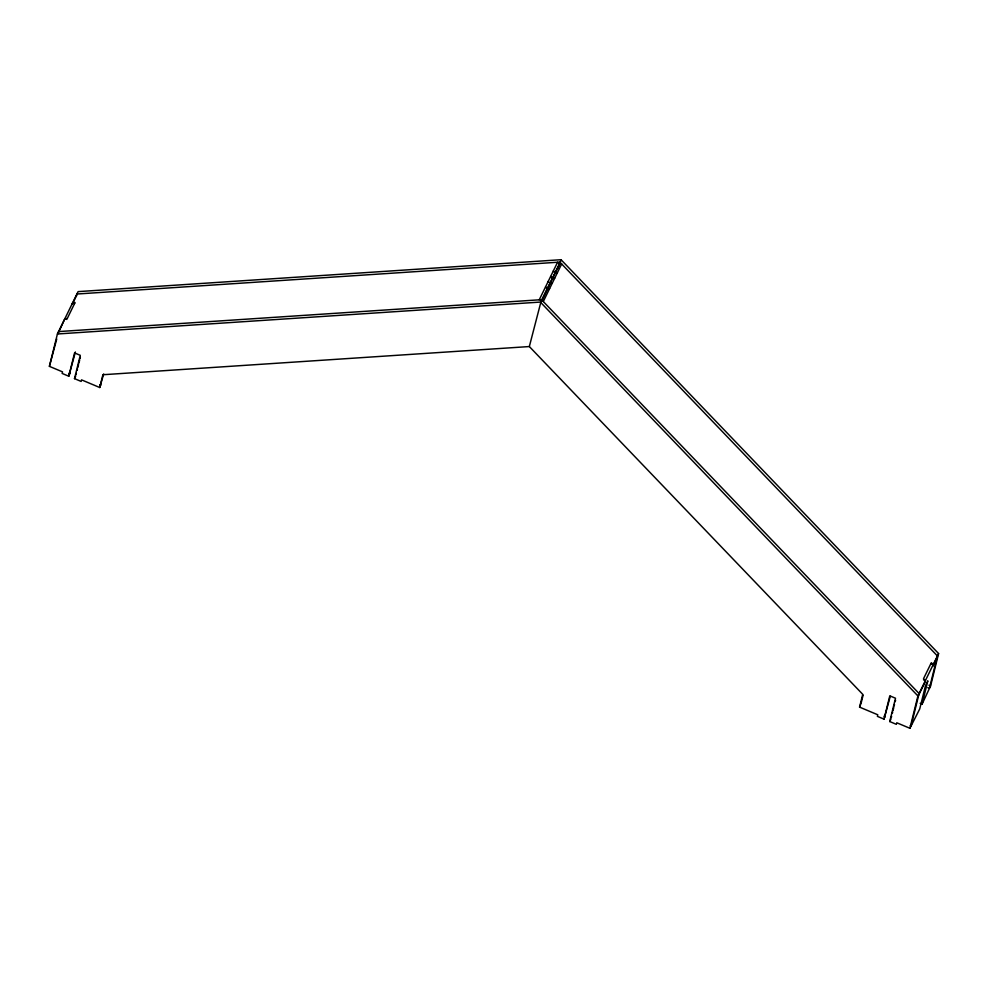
<?xml version="1.0" encoding="UTF-8"?>
<svg xmlns="http://www.w3.org/2000/svg" width="988" height="988" viewBox="0 0 988 988"><rect width="100%" height="100%" fill="white"/><g stroke="black" fill="none" stroke-linecap="round" stroke-linejoin="round"><path stroke-width="1.48" d="M75.384 351.987L68.802 376.243L62.145 373.439L62.54 371.871L49.4 366.35L57.415 333.981L78.089 291.621L561.036 259.708L938.6 653.562L930.585 685.931L922.076 704.148L920.174 703.345M56.736 339.02L49.4 366.35M58.082 333.611L58.576 331.585L541.51 299.673L919.087 693.539L911.072 725.896L910.257 725.55M76.533 295.585L72.309 304.242L72.692 302.674L75.076 302.513L67.27 318.507L64.887 318.667L58.193 333.154M76.422 296.042L76.928 294.016L559.863 262.104L937.427 655.958L929.424 688.327L927.781 687.636M68.802 376.243L74.569 352.926L80.263 355.322L74.495 378.639L81.152 381.43L81.535 379.861L99.739 387.518L103.678 373.933M76.027 374.785L76.385 373.328M77.113 370.414L77.472 368.956M77.83 367.499L78.558 364.584M78.916 363.127L79.633 360.212M79.991 358.755L80.361 357.298M99.739 387.518L102.9 374.736L529.333 346.553L862.734 694.329L859.572 707.124L877.776 714.781L877.381 716.349L884.038 719.14L890.25 696.342M529.333 346.553L541.51 299.673L541.251 300.76M558.887 266.044L561.036 259.708L560.764 260.795M861.128 703.123L859.572 707.124M861.326 702.332L862.116 699.134M862.314 698.331L863.117 695.132M884.038 719.14L889.805 695.824L895.499 698.232L889.731 721.536L896.375 724.34L896.771 722.771L909.911 728.292L919.729 708.939L925.497 685.635L927.843 680.831L922.076 704.148M891.262 717.683L891.621 716.226M892.349 713.311L892.707 711.854M893.066 710.397L893.782 707.482M894.152 706.025L894.51 704.568M895.227 701.653L895.585 700.196M909.911 728.292L917.914 695.935L938.6 653.562M937.044 657.526L932.808 666.184L933.203 664.628L931.338 662.689L923.533 678.67L925.398 680.609L925.003 682.177L918.692 695.095M74.495 378.639L75.668 376.23M539.226 299.821L557.578 262.252L559.196 264.216L541.473 300.5M541.745 300.611L559.455 264.327L561.653 263.969L543.301 301.538M541.943 300.55L550.464 283.111M557.664 268.353L558.973 265.661M889.731 721.536L890.904 719.14M555.231 272.984L557.417 272.626M552.49 278.591L554.688 278.221M550.155 283.383L552.341 283.025M547.426 288.978L549.612 288.62M57.415 333.981L540.35 302.069L917.914 695.935M72.692 302.674L74.594 303.477M931.301 663.825L933.203 664.628M64.887 318.667L66.789 319.457M923.496 679.818L925.398 680.609M928.955 685.24L930.585 685.931M99.776 384.641L100.912 385.122M68.728 373.316L69.975 373.834M883.951 716.226L885.199 716.745M553.342 270.91L554.96 272.873M550.612 276.504L552.23 278.48M548.266 281.308L549.884 283.272M545.537 286.903L547.154 288.867"/></g></svg>
